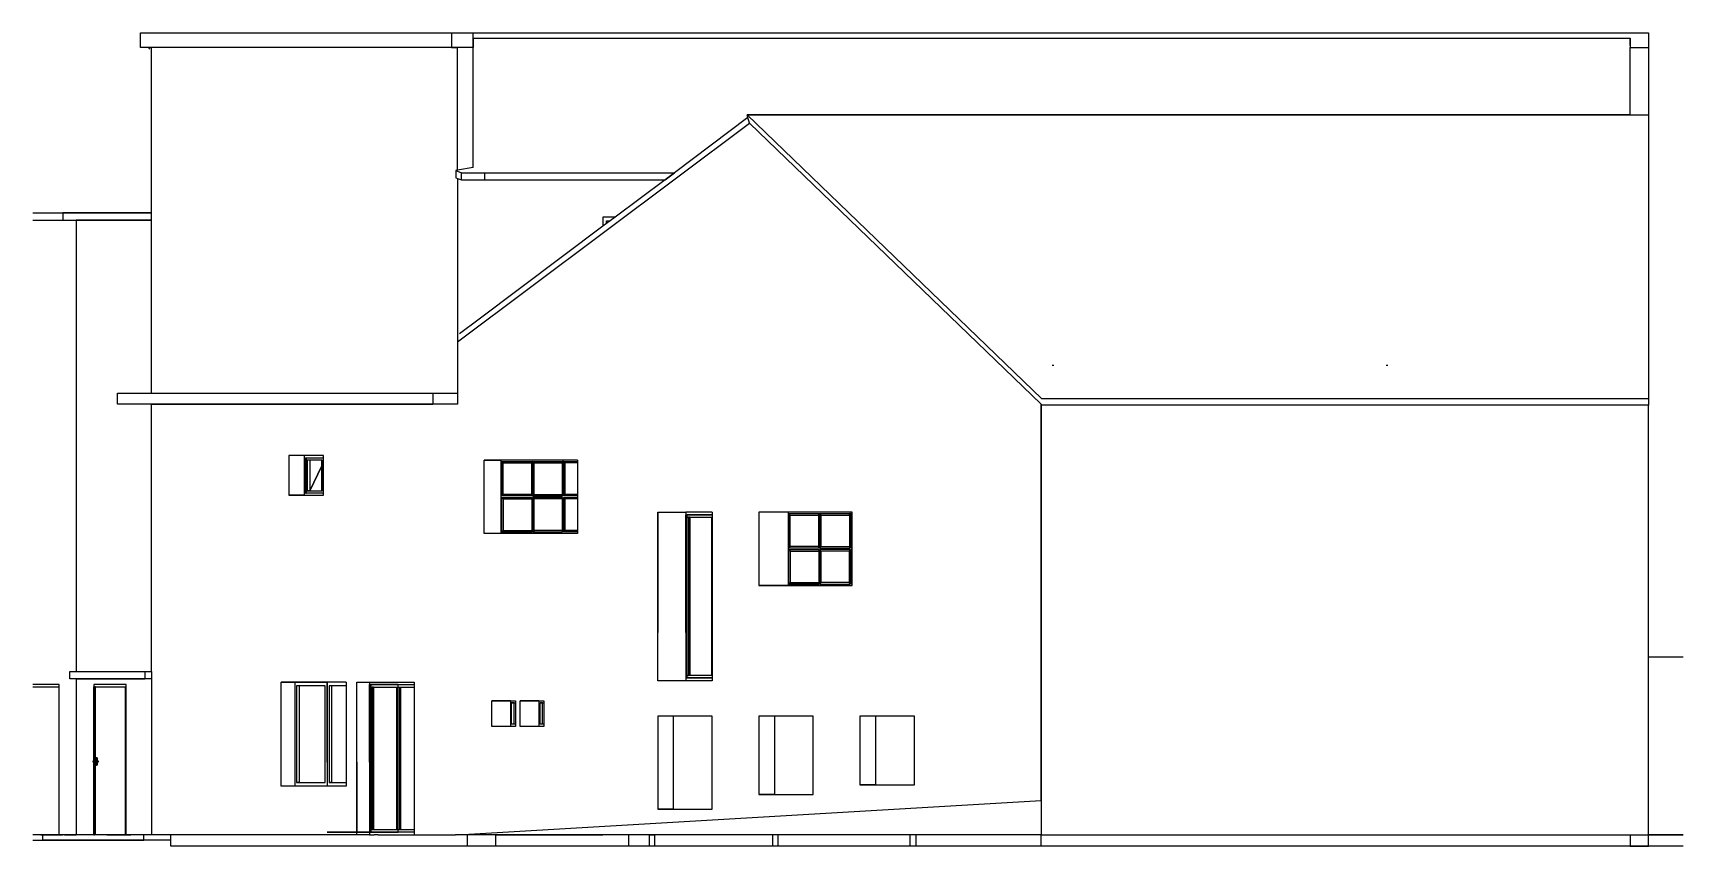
# Model space of a CAD drawing. Header units: metres. Extents: x 0.7 to 23.2, y -9.1 to 2.
import ezdxf

# ---------------------------------------------------------------- set-up
doc = ezdxf.new("R2010")
doc.units = ezdxf.units.M
for name, color, linetype in [('02_MURS_MAISON-F', 7, 'CONTINUOUS'), ('04_MENUISERIE-F', 7, 'CONTINUOUS'), ('06_CLOISON-F', 7, 'CONTINUOUS'), ('07_DOUBLAGE-F', 7, 'CONTINUOUS'), ('22_COUVERTURE-F', 7, 'CONTINUOUS'), ('23_TN-F', 7, 'CONTINUOUS'), ('LAYER0-F', 7, 'CONTINUOUS'), ('Z_01_TOITURE-F', 7, 'CONTINUOUS'), ('Z_02_R_0-F', 7, 'CONTINUOUS'), ('Z_03_R-1-F', 7, 'CONTINUOUS'), ('Z_04_EXT_-F', 7, 'CONTINUOUS')]:
    doc.layers.add(name, color=color, linetype=linetype)

msp = doc.modelspace()

# ---------------------------------------------------------------- linework, layer by layer
at = {"layer": '02_MURS_MAISON-F', "color": 7}
for points in [[(2.187, 1.774), (2.187, 1.974)], [(2.187, 1.974), (22.73, 1.974)], [(6.42, 1.974), (6.42, 1.774)], [(6.717, 0.139), (6.717, 1.974)], [(6.717, 1.904), (6.717, 1.774)], [(22.73, 1.974), (22.73, 0.857)], [(6.717, 1.774), (2.187, 1.774)], [(2.335, -2.936), (2.335, 1.774)], [(6.42, 1.774), (6.504, 1.774)], [(6.504, 0.103), (6.504, 1.774)], [(22.48, 0.857), (22.48, 1.774)], [(22.48, 1.774), (22.73, 1.774)], [(10.479, 0.744), (14.453, -3.086)], [(6.504, -0.007), (6.504, -3.086)], [(8.651, -0.536), (8.484, -0.536)], [(8.484, -0.536), (8.484, -0.661)], [(22.73, -2.236), (22.73, -3.086)], [(1.871, -3.086), (1.871, -2.936)], [(1.871, -2.936), (6.504, -2.936)], [(6.504, -3.086), (1.871, -3.086)], [(2.335, -6.726), (2.335, -3.086)], [(2.335, -3.086), (6.165, -3.086)], [(6.165, -2.936), (6.165, -3.086)], [(14.453, -3.086), (14.453, -8.956)], [(22.73, -8.956), (22.73, -3.097)], [(4.676, -3.786), (4.204, -3.786)], [(4.204, -3.786), (4.204, -4.326)], [(4.676, -4.326), (4.676, -3.786)], [(4.204, -4.326), (4.676, -4.326)], [(4.417, -4.326), (4.204, -4.326)], [(9.231, -6.856), (9.231, -4.556)], [(9.231, -4.556), (9.612, -4.556)], [(9.231, -4.556), (9.231, -6.196)], [(9.973, -4.556), (9.973, -6.856)], [(11.007, -4.556), (10.608, -4.556)], [(10.608, -4.556), (10.608, -5.556)], [(11.88, -5.556), (11.88, -4.556)], [(10.608, -5.556), (11.88, -5.556)], [(11.007, -5.556), (10.608, -5.556)], [(14.453, -7.963), (14.453, -6.196)], [(22.73, -6.526), (23.198, -6.526)], [(4.101, -8.291), (4.101, -6.871)], [(4.101, -6.871), (4.285, -6.871)], [(4.285, -6.871), (4.101, -6.871)], [(4.988, -6.871), (4.988, -8.291)], [(5.134, -8.956), (5.134, -6.871)], [(5.134, -6.871), (5.913, -6.871)], [(5.913, -6.871), (5.913, -8.956)], [(9.973, -6.856), (9.231, -6.856)], [(6.969, -7.126), (7.292, -7.126)], [(6.969, -7.476), (6.969, -7.126)], [(7.223, -7.126), (6.969, -7.126)], [(7.292, -7.126), (7.292, -7.476)], [(7.358, -7.126), (7.681, -7.126)], [(7.358, -7.476), (7.358, -7.126)], [(7.612, -7.126), (7.358, -7.126)], [(7.681, -7.126), (7.681, -7.476)], [(9.973, -7.338), (9.231, -7.338)], [(9.231, -7.338), (9.231, -8.604)], [(9.443, -7.338), (9.443, -8.604)], [(9.973, -8.604), (9.973, -7.338)], [(11.35, -7.338), (10.608, -7.338)], [(10.608, -7.338), (10.608, -8.404)], [(10.82, -7.338), (10.82, -8.404)], [(11.35, -8.404), (11.35, -7.338)], [(12.728, -7.338), (11.986, -7.338)], [(11.986, -7.338), (11.986, -8.274)], [(12.198, -7.338), (12.198, -8.274)], [(12.728, -8.274), (12.728, -7.338)], [(7.292, -7.476), (6.969, -7.476)], [(7.681, -7.476), (7.358, -7.476)], [(2.335, -7.963), (2.335, -8.956)], [(5.134, -7.963), (5.134, -8.916)], [(4.988, -8.291), (4.101, -8.291)], [(11.986, -8.274), (12.728, -8.274)], [(12.198, -8.274), (11.986, -8.274)], [(10.608, -8.404), (11.35, -8.404)], [(10.82, -8.404), (10.608, -8.404)], [(9.231, -8.604), (9.973, -8.604)], [(9.443, -8.604), (9.231, -8.604)], [(4.132, -8.956), (2.6, -8.956)], [(4.313, -8.956), (4.187, -8.956)], [(5.257, -8.956), (5.2, -8.956)], [(5.913, -8.956), (6.201, -8.956)], [(8.834, -8.956), (6.476, -8.956)], [(7.024, -8.956), (8.482, -8.956)], [(14.453, -8.956), (22.73, -8.956)]]:
    msp.add_lwpolyline(points, dxfattribs=at)
at = {"layer": '04_MENUISERIE-F', "color": 7}
for points in [[(8.534, -0.624), (8.534, -0.586)], [(8.534, -0.586), (8.584, -0.586)], [(4.417, -4.326), (4.417, -3.786)], [(4.433, -4.296), (4.433, -3.816)], [(4.433, -3.816), (4.676, -3.816)], [(4.441, -3.816), (4.441, -4.296)], [(4.656, -3.846), (4.457, -3.846)], [(4.457, -3.846), (4.457, -4.266)], [(4.491, -3.846), (4.491, -4.266)], [(4.491, -4.266), (4.656, -3.927)], [(4.656, -3.927), (4.491, -4.266)], [(4.656, -4.266), (4.656, -3.846)], [(4.676, -3.846), (4.666, -3.846)], [(4.666, -3.846), (4.666, -4.266)], [(8.137, -3.846), (7.095, -3.846)], [(7.095, -3.846), (7.095, -4.846)], [(7.105, -4.336), (7.105, -3.866)], [(7.105, -3.866), (8.137, -3.866)], [(7.105, -4.336), (7.124, -4.316), (7.124, -3.886), (7.105, -3.866)], [(7.124, -3.886), (7.514, -3.886)], [(7.516, -4.336), (7.514, -4.316), (7.514, -3.886), (7.516, -3.866)], [(7.516, -3.866), (7.516, -4.336)], [(7.527, -4.336), (7.546, -4.316), (7.546, -3.886), (7.527, -3.866)], [(7.527, -3.866), (7.527, -4.336)], [(7.546, -3.886), (7.932, -3.886)], [(7.934, -3.866), (7.932, -3.886), (7.932, -4.316), (7.934, -4.336)], [(7.932, -3.886), (7.934, -3.866)], [(7.934, -4.336), (7.934, -3.866)], [(7.945, -3.866), (7.934, -3.866)], [(7.945, -4.336), (7.945, -3.866)], [(7.945, -3.866), (7.964, -3.886), (7.964, -4.316), (7.945, -4.336)], [(7.945, -3.866), (7.945, -4.336)], [(8.137, -3.886), (7.964, -3.886)], [(4.457, -4.266), (4.656, -4.266)], [(4.491, -4.266), (4.457, -4.266)], [(4.666, -4.266), (4.676, -4.266)], [(4.676, -4.266), (4.666, -4.266)], [(4.676, -4.296), (4.433, -4.296)], [(4.433, -4.296), (4.441, -4.296)], [(7.516, -4.336), (7.105, -4.336)], [(7.105, -4.826), (7.105, -4.356)], [(7.105, -4.356), (7.516, -4.356)], [(7.105, -4.356), (7.124, -4.376), (7.124, -4.806), (7.105, -4.826)], [(7.514, -4.316), (7.124, -4.316)], [(7.124, -4.376), (7.514, -4.376)], [(7.516, -4.356), (7.514, -4.376), (7.514, -4.806), (7.516, -4.826)], [(7.516, -4.356), (7.516, -4.826)], [(7.527, -4.336), (7.934, -4.336)], [(7.527, -4.826), (7.546, -4.806), (7.546, -4.376), (7.527, -4.356)], [(7.527, -4.356), (7.527, -4.826)], [(7.934, -4.356), (7.527, -4.356)], [(7.546, -4.376), (7.527, -4.356)], [(7.527, -4.826), (7.527, -4.356)], [(7.546, -4.316), (7.932, -4.316)], [(7.932, -4.376), (7.546, -4.376)], [(7.934, -4.826), (7.932, -4.806), (7.932, -4.376), (7.934, -4.356)], [(7.934, -4.826), (7.934, -4.356)], [(7.964, -4.316), (7.945, -4.336)], [(8.137, -4.336), (7.945, -4.336)], [(7.945, -4.826), (7.945, -4.356)], [(7.945, -4.356), (8.137, -4.356)], [(7.945, -4.356), (7.964, -4.376), (7.964, -4.806), (7.945, -4.826)], [(7.945, -4.356), (7.945, -4.826)], [(8.137, -4.316), (7.964, -4.316)], [(8.137, -4.376), (7.964, -4.376)], [(9.973, -4.556), (9.612, -4.556)], [(9.612, -4.556), (9.612, -6.856)], [(9.612, -4.591), (9.973, -4.591)], [(9.612, -6.196), (9.612, -4.591)], [(9.631, -6.816), (9.631, -4.591)], [(9.973, -4.591), (9.631, -4.591)], [(9.631, -4.626), (9.973, -4.626)], [(9.649, -4.626), (9.649, -6.781)], [(9.669, -4.626), (9.649, -4.626)], [(9.965, -4.626), (9.965, -6.781)], [(11.88, -4.556), (11.007, -4.556)], [(11.007, -4.556), (11.007, -5.556)], [(11.018, -5.046), (11.018, -4.576)], [(11.018, -4.576), (11.88, -4.576)], [(11.018, -5.046), (11.037, -5.026), (11.037, -4.596), (11.018, -4.576)], [(11.037, -4.596), (11.426, -4.596)], [(11.428, -5.046), (11.426, -5.026), (11.426, -4.596), (11.428, -4.576)], [(11.428, -4.576), (11.428, -5.046)], [(11.439, -5.046), (11.458, -5.026), (11.458, -4.596), (11.439, -4.576)], [(11.439, -4.576), (11.439, -5.046)], [(11.458, -4.596), (11.845, -4.596)], [(11.847, -4.576), (11.845, -4.596), (11.845, -5.026), (11.847, -5.046)], [(11.845, -4.596), (11.847, -4.576)], [(11.847, -5.046), (11.847, -4.576)], [(11.857, -4.576), (11.847, -4.576)], [(11.857, -5.046), (11.857, -4.576)], [(11.857, -4.576), (11.876, -4.596), (11.876, -5.026), (11.857, -5.046)], [(11.857, -4.576), (11.857, -5.046)], [(11.88, -4.596), (11.876, -4.596)], [(7.516, -4.826), (7.105, -4.826)], [(7.105, -4.826), (7.516, -4.826)], [(7.124, -4.806), (7.514, -4.806)], [(7.527, -4.826), (7.934, -4.826)], [(7.932, -4.806), (7.546, -4.806)], [(8.137, -4.826), (7.945, -4.826)], [(8.137, -4.806), (7.964, -4.806)], [(11.428, -5.046), (11.018, -5.046)], [(11.018, -5.536), (11.018, -5.066)], [(11.018, -5.066), (11.428, -5.066)], [(11.018, -5.066), (11.037, -5.086), (11.037, -5.516), (11.018, -5.536)], [(11.426, -5.026), (11.037, -5.026)], [(11.037, -5.086), (11.426, -5.086)], [(11.428, -5.066), (11.426, -5.086), (11.426, -5.516), (11.428, -5.536)], [(11.428, -5.066), (11.428, -5.536)], [(11.439, -5.046), (11.847, -5.046)], [(11.439, -5.536), (11.458, -5.516), (11.458, -5.086), (11.439, -5.066)], [(11.439, -5.066), (11.439, -5.536)], [(11.847, -5.066), (11.439, -5.066)], [(11.458, -5.086), (11.439, -5.066)], [(11.439, -5.536), (11.439, -5.066)], [(11.458, -5.026), (11.845, -5.026)], [(11.845, -5.086), (11.458, -5.086)], [(11.847, -5.536), (11.845, -5.516), (11.845, -5.086), (11.847, -5.066)], [(11.847, -5.536), (11.847, -5.066)], [(11.876, -5.026), (11.857, -5.046)], [(11.88, -5.046), (11.857, -5.046)], [(11.857, -5.536), (11.857, -5.066)], [(11.857, -5.066), (11.88, -5.066)], [(11.857, -5.066), (11.876, -5.086), (11.876, -5.516), (11.857, -5.536)], [(11.857, -5.066), (11.857, -5.536)], [(11.88, -5.026), (11.876, -5.026)], [(11.88, -5.086), (11.876, -5.086)], [(11.428, -5.536), (11.018, -5.536)], [(11.018, -5.536), (11.428, -5.536)], [(11.037, -5.516), (11.426, -5.516)], [(11.439, -5.536), (11.847, -5.536)], [(11.845, -5.516), (11.458, -5.516)], [(11.88, -5.536), (11.857, -5.536)], [(11.88, -5.516), (11.876, -5.516)], [(0.72, -6.936), (1.079, -6.936)], [(1.072, -6.936), (1.072, -8.956)], [(1.989, -6.906), (1.547, -6.906)], [(1.547, -6.906), (1.547, -7.944)], [(1.547, -6.936), (1.989, -6.936)], [(1.547, -7.944), (1.547, -6.936)], [(1.56, -6.936), (1.56, -7.944)], [(1.574, -6.936), (1.56, -6.936)], [(1.574, -7.904), (1.574, -6.936)], [(1.976, -6.936), (1.976, -8.956)], [(1.989, -8.956), (1.989, -6.906)], [(4.988, -6.871), (4.285, -6.871)], [(4.285, -6.871), (4.285, -8.291)], [(4.285, -6.871), (4.729, -6.871)], [(4.702, -6.921), (4.312, -6.921)], [(4.312, -6.921), (4.312, -8.241)], [(4.346, -6.921), (4.346, -8.241)], [(4.702, -8.241), (4.702, -6.921)], [(4.729, -6.871), (4.729, -8.291)], [(4.729, -7.963), (4.729, -6.871)], [(4.988, -6.921), (4.755, -6.921)], [(4.755, -6.921), (4.755, -8.241)], [(5.304, -6.871), (5.304, -8.956)], [(5.304, -6.906), (5.913, -6.906)], [(5.304, -7.963), (5.304, -6.906)], [(5.693, -6.906), (5.322, -6.906)], [(5.322, -6.906), (5.322, -8.916)], [(5.322, -6.941), (5.322, -6.906)], [(5.322, -6.941), (5.913, -6.941)], [(5.341, -6.941), (5.341, -8.881)], [(5.36, -6.941), (5.341, -6.941)], [(5.36, -6.941), (5.36, -8.881)], [(5.675, -8.881), (5.675, -6.941)], [(5.693, -8.916), (5.693, -6.906)], [(5.712, -6.941), (5.712, -8.881)], [(5.729, -8.881), (5.729, -6.941)], [(9.612, -6.816), (9.973, -6.816)], [(9.973, -6.781), (9.631, -6.781)], [(9.631, -6.781), (9.649, -6.781)], [(9.973, -6.816), (9.631, -6.816)], [(7.223, -7.126), (7.223, -7.476)], [(7.239, -7.446), (7.239, -7.156)], [(7.239, -7.156), (7.292, -7.156)], [(7.273, -7.156), (7.239, -7.156)], [(7.273, -7.446), (7.273, -7.156)], [(7.612, -7.126), (7.612, -7.476)], [(7.628, -7.446), (7.628, -7.156)], [(7.628, -7.156), (7.681, -7.156)], [(7.662, -7.156), (7.628, -7.156)], [(7.662, -7.446), (7.662, -7.156)], [(7.292, -7.446), (7.239, -7.446)], [(7.681, -7.446), (7.628, -7.446)], [(1.542, -7.964), (1.542, -7.944)], [(1.542, -7.944), (1.609, -7.944)], [(1.56, -7.964), (1.542, -7.964)], [(1.547, -8.956), (1.547, -7.964)], [(1.547, -7.964), (1.56, -7.964)], [(1.56, -7.964), (1.56, -8.956)], [(1.609, -7.964), (1.56, -7.964)], [(1.596, -7.904), (1.574, -7.904)], [(1.574, -7.904), (1.574, -7.944)], [(1.574, -7.904), (1.587, -7.904)], [(1.574, -8.004), (1.574, -7.964)], [(1.596, -8.004), (1.574, -8.004)], [(1.574, -8.956), (1.574, -8.004)], [(1.574, -8.004), (1.587, -8.004)], [(1.587, -7.904), (1.587, -7.944)], [(1.587, -7.964), (1.587, -8.004)], [(1.591, -7.944), (1.591, -7.964)], [(1.609, -7.944), (1.609, -7.964)], [(4.312, -8.241), (4.702, -8.241)], [(4.346, -8.241), (4.312, -8.241)], [(4.755, -8.241), (4.988, -8.241)], [(4.789, -8.241), (4.755, -8.241)], [(1.072, -8.954), (0.72, -8.954)], [(0.828, -8.956), (1.121, -8.956)], [(1.121, -8.956), (1.079, -8.956)], [(1.148, -8.956), (1.134, -8.956)], [(1.623, -8.956), (1.547, -8.956)], [(1.547, -8.956), (1.56, -8.956)], [(1.976, -8.954), (1.574, -8.954)], [(1.726, -8.956), (2.052, -8.956)], [(2.052, -8.956), (1.989, -8.956)], [(5.913, -8.916), (4.729, -8.916)], [(4.729, -8.916), (5.693, -8.916)], [(5.134, -8.916), (5.304, -8.916)], [(5.304, -8.956), (5.346, -8.956)], [(5.322, -8.881), (5.913, -8.881)], [(5.36, -8.881), (5.341, -8.881)], [(5.693, -8.916), (5.365, -8.916)], [(5.365, -8.916), (5.471, -8.916)], [(5.421, -8.956), (5.913, -8.956)]]:
    msp.add_lwpolyline(points, dxfattribs=at)
at = {"layer": '06_CLOISON-F', "color": 7}
for points in [[(4.187, -8.956), (4.132, -8.956)], [(5.421, -8.956), (5.368, -8.956)]]:
    msp.add_lwpolyline(points, dxfattribs=at)
at = {"layer": '07_DOUBLAGE-F', "color": 7}
for points in [[(5.2, -8.956), (4.313, -8.956)], [(5.304, -8.956), (5.257, -8.956)], [(5.346, -8.956), (5.368, -8.956)], [(6.201, -8.956), (6.476, -8.956)]]:
    msp.add_lwpolyline(points, dxfattribs=at)
at = {"layer": '22_COUVERTURE-F', "color": 7}
for points in [[(6.717, 1.904), (22.48, 1.904)], [(22.48, 1.904), (22.48, 1.802)], [(22.48, 1.802), (22.48, 1.904)], [(2.317, 1.754), (2.3, 1.761)], [(6.504, -2.236), (10.479, 0.744)], [(10.46, 0.82), (9.46, 0.07), (9.331, -0.026), (8.651, -0.536), (8.584, -0.586), (8.534, -0.624), (8.484, -0.661), (6.799, -1.925), (6.531, -2.126)], [(22.73, -3.012), (14.465, -3.012), (10.45, 0.857)], [(10.479, 0.744), (10.46, 0.82), (10.45, 0.857)], [(10.45, 0.857), (22.73, 0.857)], [(22.48, 0.857), (10.45, 0.857)], [(22.73, 0.857), (22.73, -2.236)], [(6.504, 0.103), (6.48, 0.099)], [(6.48, 0.099), (6.559, 0.07), (9.46, 0.07)], [(6.48, 0.099), (6.48, 0.002)], [(6.48, 0.002), (6.504, -0.007), (6.559, -0.026), (9.331, -0.026), (9.46, 0.07)], [(6.559, -0.026), (6.559, 0.07)], [(6.876, -0.026), (6.876, 0.07)], [(22.73, -3.097), (14.465, -3.097), (14.453, -3.086)], [(22.73, -3.086), (22.73, -3.097)]]:
    msp.add_lwpolyline(points, dxfattribs=at)
at = {"layer": '23_TN-F', "color": 7}
for points in [[(2.232, -9.028), (2.232, -8.956)], [(2.6, -9.028), (0.853, -9.028)], [(0.853, -9.028), (2.232, -9.028)]]:
    msp.add_lwpolyline(points, dxfattribs=at)
at = {"layer": 'LAYER0-F', "color": 7}
for points in [[(6.717, 0.139), (6.504, 0.103)], [(14.453, -8.486), (14.453, -3.086)], [(9.669, -4.626), (9.669, -6.781)], [(1.22, -6.826), (1.22, -6.726)], [(1.22, -6.726), (2.335, -6.726)], [(2.245, -6.726), (2.245, -6.826)], [(2.335, -6.726), (2.335, -7.963)], [(2.335, -6.826), (1.22, -6.826)], [(1.31, -6.826), (2.245, -6.826)], [(4.789, -6.921), (4.789, -8.241)], [(1.596, -7.904), (1.596, -7.944)], [(1.596, -7.964), (1.596, -8.004)], [(1.547, -8.956), (1.31, -8.956)], [(1.726, -8.956), (1.623, -8.956)], [(2.232, -8.956), (2.052, -8.956)]]:
    msp.add_lwpolyline(points, dxfattribs=at)
at = {"layer": 'Z_01_TOITURE-F', "color": 7}
for points in [[(22.48, 1.802), (22.48, 1.774)], [(14.602, -2.555), (14.629, -2.555)], [(19.153, -2.555), (19.179, -2.555)]]:
    msp.add_lwpolyline(points, dxfattribs=at)
at = {"layer": 'Z_02_R_0-F', "color": 7}
for points in [[(6.866, -4.846), (6.866, -3.846)], [(6.866, -3.846), (7.095, -3.846)], [(7.095, -3.846), (6.866, -3.846)], [(8.137, -3.846), (8.137, -4.846)], [(8.137, -4.846), (6.866, -4.846)]]:
    msp.add_lwpolyline(points, dxfattribs=at)
at = {"layer": 'Z_03_R-1-F', "color": 7}
for points in [[(6.504, -8.956), (14.453, -8.486)], [(2.6, -9.106), (2.6, -8.956)], [(6.641, -9.106), (6.641, -8.956)], [(7.024, -9.106), (7.024, -8.956)], [(14.453, -8.956), (8.834, -8.956)], [(8.834, -8.956), (8.834, -9.106)], [(9.12, -9.106), (9.12, -8.956)], [(9.12, -8.956), (9.19, -8.956)], [(9.19, -9.106), (9.19, -8.956)], [(10.8, -9.106), (10.8, -8.956)], [(10.87, -9.106), (10.87, -8.956)], [(12.67, -9.106), (12.67, -8.956)], [(12.75, -9.106), (12.75, -8.956)], [(14.453, -9.106), (14.453, -8.956)], [(22.48, -8.956), (22.48, -9.106)], [(22.73, -9.106), (22.73, -8.956)], [(22.73, -8.956), (23.198, -8.956)], [(23.198, -8.956), (22.73, -8.956)], [(23.198, -9.106), (2.6, -9.106)], [(22.48, -9.106), (22.73, -9.106)]]:
    msp.add_lwpolyline(points, dxfattribs=at)
at = {"layer": 'Z_04_EXT_-F', "color": 7}
for points in [[(0.72, -0.476), (2.335, -0.476)], [(0.72, -0.576), (2.335, -0.576)], [(1.129, -0.476), (1.129, -0.576)], [(2.335, -0.476), (1.129, -0.476)], [(1.31, -0.576), (1.31, -6.726)], [(2.335, -0.576), (1.31, -0.576)], [(1.079, -6.906), (0.72, -6.906)], [(1.079, -8.956), (1.079, -6.906)], [(1.31, -6.826), (1.31, -8.956)], [(0.828, -8.956), (0.72, -8.956)], [(0.853, -9.028), (0.853, -8.956)], [(1.134, -8.956), (1.121, -8.956)], [(1.31, -8.956), (1.148, -8.956)], [(1.148, -8.956), (1.31, -8.956)], [(2.6, -8.956), (2.232, -8.956)], [(0.72, -9.028), (0.853, -9.028)]]:
    msp.add_lwpolyline(points, dxfattribs=at)

doc.saveas('drawing.dxf')
